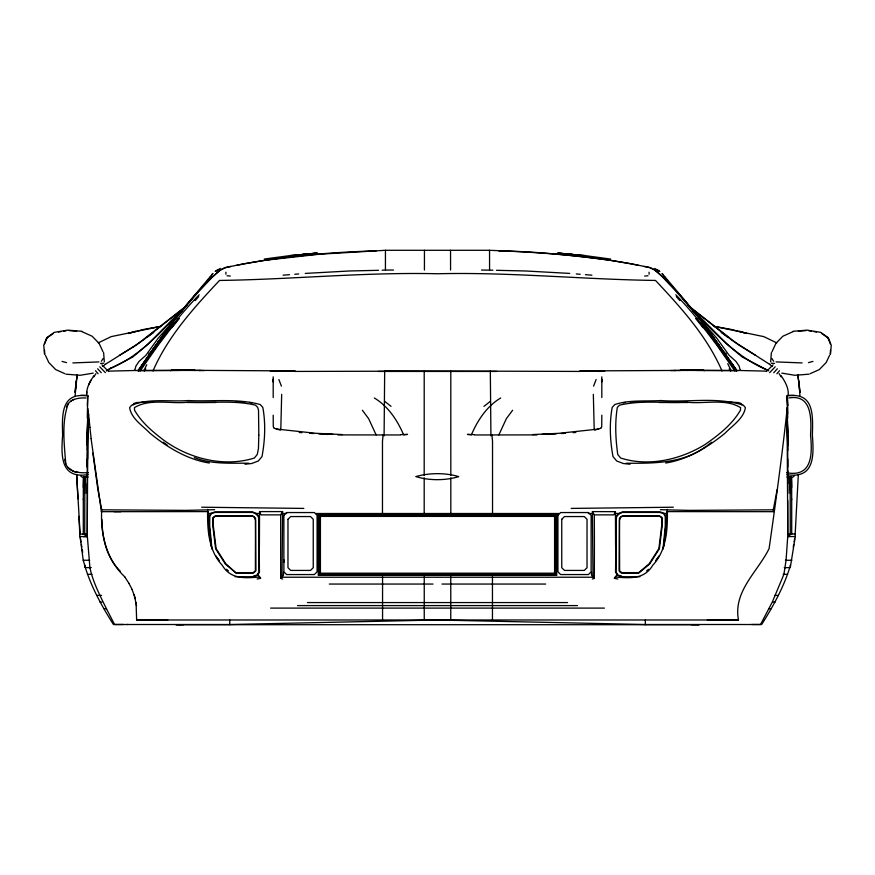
<?xml version="1.0" encoding="UTF-8"?>
<svg xmlns="http://www.w3.org/2000/svg" width="875" height="875" viewBox="0 0 875 875"><rect width="100%" height="100%" fill="white"/><g stroke="black" fill="none" stroke-linecap="round" stroke-linejoin="round"><path stroke-width="1.31" d="M87.27 534.045L83.3 534.177L83.3 499.045M84.722 534.177L86.242 536.605L84.722 534.198L84.82 479.795L85.061 477.061L87.708 476.82M87.238 493.456L87.248 458.916M273.197 376.852L273.197 397.567M259.394 546.82L259.536 511.591L282.592 511.591L281.98 577.237L280.667 578.309L282.636 579.053M424.189 513.516L424.189 477.794M450.767 576.647L450.767 620.003M450.822 477.794L450.822 513.516M450.822 475.278L450.8 371.219M490.328 370.967L490.919 435.859M594.191 429.045L593.337 394.341M592.375 579.053L594.344 578.309L594.42 544.152L594.322 514.872L592.408 511.591L615.442 511.667L615.606 546.82M751.745 624.509L760.528 624.509L772.275 602.109L783.913 574.361L786.067 560.273L787.73 536.583L787.741 500.577M798.339 474.425L795.178 533.881L787.795 534.198L787.041 412.158M791.7 499.494L791.623 477.63L788.452 476.547M84.733 493.5L84.941 478.559L85.323 477.509L87.872 476.984M207.648 509.348C207.277 528.763 208.184 550.244 222.217 565.228C230.759 579.698 245.197 578.08 259.711 577.062L260.772 578.298L257.141 579.02M382.102 270.189L385.427 270.047L385.448 250.294L489.552 250.294C543.288 252.525 597.308 256.025 649.928 267.652L654.38 269.762L662.506 276.948L679.186 294.547L699.628 318.62L736.258 370.42M424.43 270.047L424.452 250.294M87.281 467.075L87.336 432.294M87.358 467.075L87.402 451.839M282.603 511.667L280.689 514.872L280.667 578.309M208.37 512.914L209.672 537.009M601.639 379.477L601.628 382.145L601.814 376.852M382.473 513.516L382.473 441.295L383.097 434.995M787.052 407.4L787.763 450.45M87.292 418.042L87.762 395.412M87.959 412.158L87.238 534.166M83.3 487.386L83.628 477.061L86.57 476.82M87.248 445.036L87.97 408.559M87.238 450.417L87.828 410.834M384.092 435.859L384.683 370.88L579.862 371.427M424.211 371.219L424.189 475.278M87.413 432.688L87.927 414.509M491.914 434.995L492.527 441.295L492.537 513.516M75.053 396.189L77.098 375.277M87.391 405.858L87.675 396.955M283.555 572.195L283.434 575.225L281.98 577.237L593.031 577.237L594.344 578.309M787.489 430.62L787.292 412.486M87.828 420.295L88.167 415.483M770.689 361.812L771.356 352.734M649.064 274.203L649.086 272.212M134.739 370.169L135.986 365.892L139.136 361.309L145.863 355.359L158.364 337.991L172.506 322.109M830.189 353.948L830.495 350.23M830.539 354.036L831.25 345.231L828.275 337.684L820.619 332.336L807.319 330.137L793.111 331.264M281.673 394.341L280.82 429.045M225.914 272.212L225.936 274.203M84.82 479.795L85.072 477.061L82.031 477.039L80.73 475.978M662.987 549.205L665.284 525.798L665.263 516.545L663.655 513.625L660.056 512.433L622.311 512.444L618.953 513.953L616.612 516.611L616.12 520.155L616.055 572.119L618.045 575.017L621.753 576.22M663.753 546.667L665.809 525.82L665.777 516.348L664.005 513.209L660.089 511.941L622.311 511.941L618.68 513.559L616.175 516.392L615.541 572.316L617.695 575.455L621.753 576.723L639.866 576.723M80.806 395.391L86.877 395.325C85.914 388.227 90.125 381.369 93.898 375.659M86.603 393.717L86.8 391.88M665.339 537.009L666.641 512.914M75.72 384.552L77.295 374.784L76.737 377.092M707.295 619.992L738.456 619.981C733.053 591.216 757.728 571.736 769.092 548.625C775.512 503.825 781.659 458.762 786.625 413.689L787.183 420.295M794.992 533.575L795.309 536.561L790.278 567.623L784.252 567.645L785.181 567.602M78.903 516.348L79.811 533.881L83.3 534.209M88.091 415.483L88.462 413.689L89.217 419.573M793.264 547.094L793.691 544.458M794.128 541.833L794.566 539.197M790.202 565.163L790.278 567.623M666.695 511.602L773.675 511.678L773.303 509.819L777.12 489.672M124.819 576.855C106.323 559.606 100.384 534.253 101.697 509.819L97.891 489.672L92.859 453.141M664.562 540.87L665.197 538.278M211.159 276.905L211.367 276.062M215.152 515.812L252.689 515.802L255.544 518.142L255.894 570.916L253.247 573.114L236.195 573.092L225.728 563.73L216.114 548.625L213.325 525.798L213.314 517.956L215.184 516.305L252.689 516.305M85.695 568.717C92.105 588.591 102.32 606.933 113.444 624.509L229.742 624.509L437.5 620.003L645.345 624.509L761.644 624.509C772.778 606.933 782.961 588.602 789.392 568.739M209.059 279.366L210.536 276.883L207.364 281.203M209.213 279.683L210.678 277.222L209.169 279.562M498.87 434.908L506.341 418.709L512.619 410.255M593.589 386.127L596.137 379.531M81.889 331.264L67.681 330.137L54.381 332.336L46.725 337.684L43.75 345.231L44.461 354.036M44.592 344.05L47.009 337.903L53.441 333.408M615.377 511.591L613.955 514.872L594.322 514.872M152.972 370.989C167.989 336.252 193.889 307.748 219.505 280.448C292.195 279.464 364.7 272.005 437.5 273.755C510.311 272.005 582.816 279.464 655.506 280.448C681.111 307.748 707.033 336.241 722.028 370.989M211.663 275.209L212.92 273.448L174.213 319.408L138.884 369.469M829.62 355.163L826.208 362.502L819.317 369.578L810.195 373.669M771.969 351.838L775.961 343.273L782.895 336.208L793.198 331.603M144.025 370.333L146.737 364.777M88.659 384.748L90.934 380.209M103.184 358.477L101.292 361.277M66.369 407.094C69.234 398.956 78.641 397.589 86.144 397.983M68.305 403.638C61.337 422.275 64.312 444.259 65.756 463.816C69.234 473.036 80.172 472.948 88.386 472.697M600.917 428.148L601.727 426.727L601.814 415.198M133.109 404.863L133.952 403.441L136.62 402.566L153.169 401.669M790.278 534.177L788.758 536.605L790.278 534.198L790.18 479.795L789.939 477.061L787.303 476.82M93.898 376.819L95.889 373.68M656.064 560.383L659.039 555.931M144.408 362.589L149.198 355.447M138.742 370.42L175.383 318.62L195.825 294.547L212.494 276.948L220.62 269.762L225.072 267.652C274.695 256.977 325.544 252.339 376.228 250.863M141.663 366.297L155.958 345.275M149.877 354.43L152.731 350.273M154.864 347.145L156.997 344.028M141.017 367.533L143.73 363.573M144.309 371.087L145.797 368.922M140.109 371.011L157.927 345.494L178.019 319.069M138.622 370.016C160.606 337.881 183.192 305.878 210.897 278.337M620.9 516.961L619.5 520.155L619.62 570.708L621.753 572.622L638.673 572.622L649.272 563.73L658.886 548.625L661.675 525.798L661.686 517.956L659.816 516.305L622.311 516.305M157.752 342.967L163.023 335.519M138.48 371L140.416 368.375M139.781 370.125C158.047 343.831 176.772 317.723 199.205 294.766M617.859 579.02L614.228 578.298L616.831 574.984M165.277 332.336L172.648 322.492M655.605 560.886L657.256 558.72M259.569 511.667L261.045 514.872L280.689 514.872M171.894 327.72L179.375 318.478M178.5 315.12L182.711 309.936M661.041 516.786L662.189 517.748L662.2 525.798L659.389 548.702L649.655 564.003L638.805 573.092L621.753 573.114L620.211 572.294L619.106 570.916L619.456 518.142L622.311 515.802L659.848 515.812M183.553 308.908L187.086 304.795M188.847 302.739L192.38 298.638M776.858 373.767L779.505 370.727M198.144 291.648L173.961 320.206L156.581 344.061L138.688 370.245L139.213 370.059M194.939 295.75L198.352 291.911M201.534 287.842L204.881 284.102M195.158 300.584L198.691 296.625M173.392 321.114L175.142 319.156M773.73 372.739L777.35 368.769M769.639 372.641L775.206 366.811M591.172 370.923L601.847 370.967L579.862 370.934L679.919 370.431L681.188 369.655L703.062 369.655L704.244 370.759M689.336 370.344L690.605 369.655M79.844 533.728L79.691 536.561L87.358 536.561L89.906 567.602M766.413 371.514L773.062 364.853M182.175 310.505C160.377 331.986 139.858 356.409 110.808 368.123M318.336 575.28L319.025 574.591L319.025 515.003L318.336 514.314L556.664 514.314L556.664 575.28L318.336 575.28L318.336 514.314M319.725 573.902L320.414 573.202L554.586 573.202L555.275 573.902L555.275 515.703L319.725 515.703L319.725 573.902L555.275 573.902M319.725 515.703L320.414 516.392L554.586 516.392L555.275 515.703M556.664 575.28L555.975 574.591L555.975 515.003L556.664 514.314M186.539 305.298L147.295 344.805L132.727 357.033L106.487 370.595M416.172 476.492C429.439 472.773 445.506 472.642 458.697 476.613C445.55 480.659 429.155 480.725 416.041 476.613M210.886 278.337L219.537 270.55L225.247 267.652M170.767 370.759L171.948 369.655L193.823 369.655L195.092 370.344L295.137 370.934L273.153 370.967L283.839 370.923M646.592 570.916L648.506 569.253M102.736 366.45L105.416 364.263M794.259 475.978L792.958 477.039L789.677 477.509L790.267 493.5M183.673 308.131L136.773 344.619L105.394 364.295M183.717 308.055L143.555 339.883M483.963 406.361L490.394 401.297M147.295 337.105L153.781 332.478M707.536 445.331L711.758 442.203M142.789 340.419L133.503 346.752M500.697 397.972C486.839 406.262 477.597 420.317 471.373 434.864L467.469 434.394L474.217 434.623M827.673 338.089L828.275 337.684M215.195 271.502L220.336 268.384M103.808 363.212L100.494 363.442M706.409 446.064C683.758 463.608 653.669 463.389 626.281 463.225M215.709 271.13L217.372 270.047M133.514 346.752L119.47 355.337M108.03 369.709L106.411 370.716L110.819 368.123M98.273 342.88L111.147 336.634L161.481 326.244L143.741 329.416L128.286 333.495L135.472 331.253M70.941 400.991L74.145 399.263M600.731 428.28L594.672 430.128M253.247 576.22L256.955 575.017L258.945 572.119L258.88 520.155L258.387 516.611L256.047 513.953L252.689 512.444L214.944 512.433L211.345 513.625L209.737 516.545L209.716 525.798L212.013 549.205M808.5 362.622L812.952 361.408M98.93 361.911L72.866 362.928M225.236 267.652L230.902 266.448M236.709 265.256L243.173 263.988M623.164 402.85L625.373 402.423M774.506 363.442L771.192 363.212M148.761 353.402L149.975 353.205M244.464 263.736L263.583 260.477M665.689 463.028C687.827 459.528 707.711 447.278 724.894 433.344C732.277 425.644 743.619 418.753 745.402 407.673L743.356 405.213C717.019 396.539 688.023 402.642 660.734 400.542C645.509 401.527 629.475 399.667 614.83 404.534L612.205 407.389C609.208 423.358 610.039 440.606 612.992 456.564L616.711 461.005L623.405 463.52L630.022 464.242M86.548 476.547L83.366 477.63L83.311 499.494M58.472 332.008L61.108 331.57M63.744 331.133L66.369 330.695M93.231 373.122L80.041 375.298L65.942 374.172M598.664 429.045L558.994 433.311L532.547 434.58M264.25 259.044L289.712 255.631L317.264 253.116L289.712 255.631M264.775 260.28L319.616 254.209L385.448 250.294M244.989 464.242L251.606 463.52L258.3 461.005L262.008 456.564C264.961 440.606 265.803 423.358 262.806 407.389L260.181 404.534C236.972 398.191 212.045 401.734 188.245 400.542C169.498 401.975 149.461 397.994 131.644 405.213L129.609 407.673C131.381 418.753 142.734 425.644 150.106 433.344C167.3 447.278 187.184 459.528 209.322 463.028M647.959 275.756L644.667 276.062M302.925 254.33L316.236 253.181M294.787 274.258L298.703 273.941M305.244 273.416L349.508 270.977L378.558 270.309M798.328 331.198L806.028 330.586M809.058 374.172L794.959 375.298L781.769 373.122M787.609 574.339L783.136 574.317M283.095 275.188L289.548 274.684M573.191 432.666L575.805 432.458M630.328 402.041L639.341 401.658M556.139 433.923L547.291 434.448M561.389 433.552L565.327 433.278M778.334 595.405L774.736 595.405M109.277 371.12L139.213 370.398M248.719 463.225C230.53 463.006 211.542 464.505 194.327 457.581M802.134 362.928L776.07 361.911M795.309 536.561L787.763 536.594M542.314 434.317L553.514 433.847M537.13 434.897L474.545 434.963M597.92 371.438L604.669 371.208M400.783 434.623L407.531 434.394L403.627 434.864C397.403 420.317 388.172 406.262 374.303 397.972M670.884 370.573L675.587 370.497M136.719 370.562L179.452 370.42M138.064 370.562L187.862 370.398M773.303 509.819L689.161 510.366L660.373 509.688M80.095 536.539L83.223 560.252L85.334 567.591L84.897 565.141M499.45 250.83L501.812 250.797M571.189 508.419L673.312 507.216M498.783 250.863C536.069 251.486 573.278 255.347 610.225 260.28M674.373 370.486L680.903 370.442M100.023 602.087L101.948 602.077M104.07 608.792L106.477 608.781L114.559 624.509L123.342 624.488M295.137 371.427L384.683 371.23M679.919 370.431L687.848 370.42M400.466 434.963L337.881 434.897M378.394 371.438L496.606 371.438M186.922 402.5L215.72 402.5M207.648 511.602L208.305 511.602L101.325 511.678M114.002 511.678L120.87 511.667M588.361 513.505L593.327 513.505M91.962 574.295L87.478 574.317M385.427 270.047L393.498 270.047M481.502 270.047L492.898 270.189M735.788 370.398L765.734 371.12M88.222 396.058C60.627 391.486 62.114 415.1 62.628 435.269C61.042 455.973 60.473 479.084 88.134 474.622M786.789 396.058C814.384 391.486 812.897 415.1 812.383 435.269C813.969 455.973 814.538 479.084 786.877 474.622M659.291 402.5L688.089 402.5M787.752 445.036L787.073 408.395M786.625 472.697C812.47 477.575 812.405 454.005 810.545 435.148C811.42 419.453 812.23 393.827 788.867 397.983M87.631 477.509L85.061 477.061M787.38 477.509L789.677 477.509L787.128 476.984M214.638 509.688L185.85 510.366L101.697 509.819M235.134 576.723L253.247 576.723L257.305 575.455L259.459 572.316L258.825 516.37L256.32 513.548L252.689 511.941L214.911 511.962L210.995 513.231L209.223 516.359L209.191 525.82L211.247 546.667M208.13 513.483L210.733 513.483M255.062 513.472L260.192 513.483M315.973 513.516L559.038 513.516M614.808 513.483L619.948 513.472M664.278 513.483L666.87 513.483M319.025 515.003L555.975 515.003M83.3 536.605L87.27 536.583L87.27 483.569M89.698 560.252L83.223 560.252M236.327 572.622L253.247 572.622L255.38 570.708L255.5 520.155L254.1 516.961M319.025 574.591L555.975 574.591M329.328 584.052L433.016 584.052M441.995 584.052L545.683 584.052M101.544 595.383L96.753 595.383M307.442 602.569L567.569 602.569M297.5 605.598L577.511 605.598M270.594 608.103L604.417 608.103M136.073 602.547L136.631 619.981L738.456 619.981M136.555 619.981L167.792 619.992M127.225 624.488L127.98 624.488M179.681 624.706L183.63 624.706M691.458 624.706L699.092 624.706L175.995 624.706L179.769 624.706M687.148 370.398L736.936 370.562M695.559 370.42L738.292 370.562M201.698 507.216L303.822 508.419M281.684 513.505L286.639 513.505M786.067 560.273L785.466 560.273L791.864 560.263L791.087 560.263M90.836 567.623L84.809 567.602M773.139 602.098L775.075 602.109M768.611 608.803L771.028 608.814M187.162 370.42L195.092 370.431M194.097 370.442L200.627 370.486M373.188 250.797L375.55 250.83M90.934 567.591L89.906 567.569C92.87 582.061 100.034 595.558 106.466 608.814M721.842 401.669L738.38 402.566L741.048 403.441L741.902 404.863M496.442 270.309L525.492 270.977L569.756 273.416M199.423 370.497L204.116 370.573M235.659 401.658L244.672 402.041M342.453 434.58L316.017 433.311L276.347 429.045M270.331 371.208L277.08 371.438M321.486 433.847L332.697 434.317M79.778 536.539L80.533 536.572M615.3 577.062C629.814 578.08 644.241 579.698 652.783 565.228C666.827 550.244 667.734 528.763 667.352 509.348M794.183 395.391L788.102 395.325C789.075 388.237 784.886 381.358 781.102 375.659M327.709 434.448L318.861 433.923M309.673 433.278L313.611 433.552M585.452 274.684L591.905 275.188M576.297 273.941L580.212 274.258M68.972 330.586L76.672 331.198M299.206 432.458L301.82 432.666M788.43 476.82L791.372 477.061L791.7 487.386M585.288 255.631L557.747 253.116L585.288 255.631L610.663 259.066M558.764 253.181L572.075 254.33M230.333 276.062L227.041 275.756M725.036 353.205L726.239 353.402M611.428 260.477L630.536 263.736M808.631 330.695L811.256 331.133M813.892 331.57L816.528 332.008M78.466 472.413L73.763 471.581L67.834 467.37M184.406 369.655L185.675 370.344M631.827 263.988L638.291 265.256M249.638 402.423L251.836 402.85M739.517 331.253L746.703 333.495L731.248 329.416L713.508 326.244L763.831 336.634L776.716 342.88M644.098 266.448C656.152 267.17 663.359 278.337 671.366 285.819C695.964 311.511 716.286 340.78 736.378 370.016M280.339 430.128L274.269 428.28M62.048 361.408L66.5 362.622M734.584 368.375L736.323 370.245L701.05 320.206L676.856 291.648M81.802 331.603L92.105 336.208L99.039 343.273L103.031 351.838M64.805 373.669L55.683 369.578L48.792 362.502L45.38 355.163M654.675 268.384L659.816 271.502M768.512 370.595C737.92 358.17 715.466 333.659 692.825 310.505M769.595 364.295L732.211 340.419M755.519 355.305L738.227 344.619L691.327 308.131M721.208 332.478L727.694 337.105M768.589 370.716L742.273 357.033L727.705 344.805L688.472 305.298M657.639 270.047L659.302 271.13M46.725 337.684L47.327 338.089M821.559 333.408L827.991 337.903L830.408 344.05M731.434 339.883L691.283 308.055M163.253 442.203L167.464 445.331M384.606 401.297L391.037 406.361M769.595 364.263L772.253 366.45M236.195 573.092L225.345 564.003L215.611 548.702L212.8 525.798L212.811 517.748L213.959 516.786M226.494 569.253L228.408 570.916M101.938 364.853L108.588 371.514M665.044 279.005L666.739 280.766M99.794 366.811L105.361 372.641M97.65 368.769L101.27 372.739M675.806 294.766C698.239 317.723 716.953 343.831 735.219 370.125M670.119 284.102L673.477 287.842M699.858 319.156L701.619 321.114M702.505 322.109L716.636 337.991L729.148 355.359L735.864 361.309L739.014 365.892L740.261 370.169M676.309 296.625L679.842 300.584M676.648 291.911L680.061 295.75M95.495 370.727L98.142 373.767M682.631 298.638L686.153 302.739M687.925 304.795L691.447 308.908M667.636 281.203L664.475 276.883L665.941 279.366M692.289 309.936L696.511 315.12M120.225 571.167C106.487 557.506 102.244 538.223 101.905 519.477M695.625 318.478L703.106 327.72M773.708 361.277L771.816 358.477M735.788 370.059L736.531 371M696.981 319.069L717.084 345.494L734.891 371.011M217.755 558.72L219.395 560.886M702.352 322.492L709.723 332.336M362.381 410.255L368.659 418.709L376.13 434.908M258.18 574.984L259.711 577.062M665.842 279.562L664.333 277.222L665.788 279.683M736.116 369.469L700.798 319.408L662.08 273.448L663.348 275.209M711.988 335.519L717.259 342.967M729.203 368.922L730.691 371.087M718.014 344.028L720.147 347.145M722.28 350.273L725.123 354.43M731.281 363.573L733.983 367.533M725.812 355.447L730.603 362.589M215.961 555.931L218.936 560.383M124.742 576.855L128.931 583.286M779.122 373.68L781.102 376.819M274.094 428.148L273.273 426.727L273.197 415.198M128.844 583.286L132.191 589.52M727.727 363.661L730.975 370.333M132.103 589.52L135.439 598.927M278.873 379.531L281.422 386.127M134.159 594.661L136.511 605.577M663.633 276.062L663.852 276.905M797.672 374.806L799.269 384.552L799.936 396.189M209.814 538.278L210.448 540.87M797.694 374.784L799.269 384.552M64.717 459.375L65.756 463.816M88.386 413.689L88.681 415.034M797.88 375.277L798.252 377.092M80.314 537.852L80.959 541.833M81.397 544.436L81.823 547.094M82.261 549.708L82.698 552.366M103.644 352.734L104.311 361.812M101.412 511.678L91.077 438.561M89.884 427.394L91.153 438.561M89.141 419.573L89.961 427.394M787.03 408.559L787.248 411.086M44.505 350.23L44.811 353.948M273.197 379.159L273.383 382.145L273.372 379.477M80.084 533.575L76.639 474.425L77.973 498.848M592.397 511.591L593.031 577.237L591.577 575.225L591.445 572.195M787.084 414.509L787.598 432.688M787.248 395.412L787.719 418.042M787.041 409.052L787.686 445.452M787.325 396.955L787.62 405.858L787.325 396.178L787.675 413.613M489.552 250.294L489.573 270.047M787.708 445.802L787.73 467.075M450.548 250.294L450.57 270.047M787.752 458.916L787.741 483.569M791.7 499.045L791.7 534.209M787.763 470.673L787.763 493.456M645.345 619.981L645.345 624.706M601.814 379.159L601.814 397.567M554.586 516.392L554.586 573.202M492.45 576.647L492.45 620.003M424.244 576.647L424.244 620.003M382.561 576.647L382.561 620.003M320.414 516.392L320.414 573.202M283.872 559.716L283.872 562.406M229.742 619.981L229.742 624.706M787.248 416.938A145.884 2.691 -89.1 0 1 787.894 444.741M87.106 444.784A145.884 2.691 89.1 0 1 87.762 416.959M87.62 459.003A145.884 2.439 89.3 0 1 88.003 425.239M283.872 515.288L283.872 571.834L286.595 574.558L314.366 574.558L317.089 571.834L317.089 515.288L314.366 512.553L286.595 512.553L283.872 515.288M287.973 519.28L287.973 567.689L290.708 570.423L310.516 570.423L313.25 567.689L313.25 519.28L310.516 516.556L290.708 516.556L287.973 519.28M557.922 515.288L557.922 571.834L560.645 574.558L588.416 574.558L591.139 571.834L591.139 515.288L588.416 512.553L560.645 512.553L557.922 515.288M561.761 519.28L561.761 567.689L564.484 570.423L584.303 570.423L587.027 567.689L587.027 519.28L584.303 516.556L564.484 516.556L561.761 519.28M258.814 435.105L258.453 448.525L257.261 454.475L254.373 458.019C223.923 467.611 188.77 458.653 163.363 439.906C152.381 431.495 141.378 422.308 134.531 410.102L134.444 407.619C150.008 398.081 170.778 404.294 188.245 402.161C210.492 403.386 233.691 399.919 255.489 405.169L257.644 407.345L258.519 410.134L258.814 435.105M740.567 407.619L740.48 410.102C732.266 424.441 718.802 434.864 705.48 444.238C680.881 459.627 648.616 467.053 620.638 458.019L617.75 454.475C615.606 439.064 614.764 422.669 617.356 407.345L619.522 405.169C641.32 399.919 664.519 403.386 686.766 402.161C704.233 404.294 725.003 398.081 740.567 407.619M76.092 381.489L75.173 392.295L76.092 381.489M799.816 392.295L798.886 381.489L799.816 392.295"/></g></svg>
